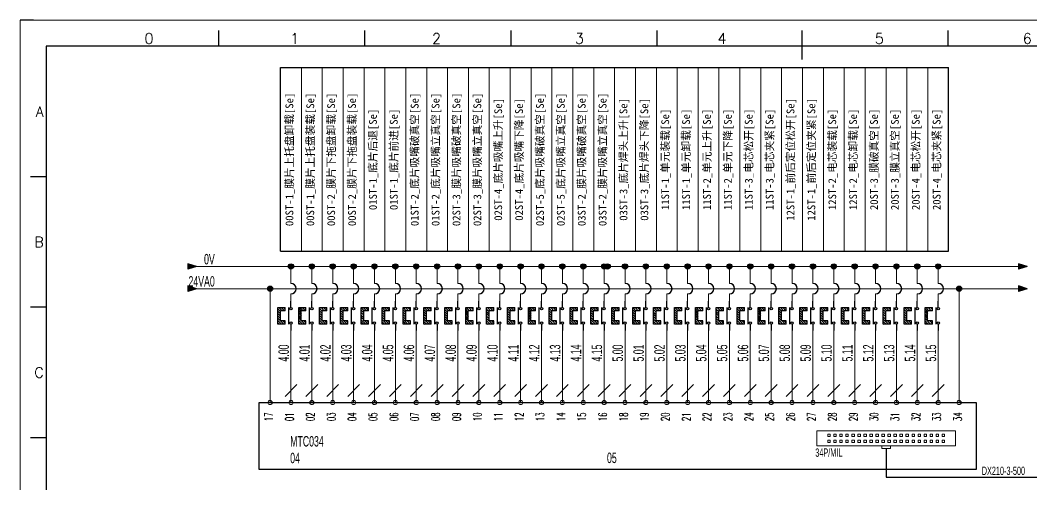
# Model space of a CAD drawing. Extents: x 49673 to 52330, y -5620 to -4375.
# Drawn here: x 50347.4 to 50541.2, y -5245.4 to -5156.4 of the extents above; entities that cross this region are included whole.
import ezdxf
from ezdxf.enums import TextEntityAlignment as Align

# ---------------------------------------------------------------- set-up
doc = ezdxf.new("R2010")
doc.units = 0
doc.header["$MEASUREMENT"] = 0
doc.layers.add('AE_BOR', color=1, linetype='Continuous')
doc.layers.add('细实线层', color=7, linetype='Continuous')
doc.layers.add('Dimension', color=3, linetype='Continuous', lineweight=13)
doc.styles.get("Standard").update_dxf_attribs({"font": 'txt.shx'})
doc.styles.add('WD', font='simplex.shx', dxfattribs={"bigfont": 'gbcbig.shx'})
doc.styles.add('样式 8', font='arial.ttf')

# ---------------------------------------------------------------- blocks, each defined once
blk = doc.blocks.new('电控横A4')
for p, q in [((292, -5), (5, -5)), ((5, -5), (5, -205))]:
    blk.add_line(p, q)
at = {"layer": 'AE_BOR', "lineweight": 30}
blk.add_line((2.53, 0), (0, 0), dxfattribs=at)
at = {"layer": 'AE_BOR', "color": 1, "lineweight": 15}
for p, q in [((0, 0), (297, 0)), ((0, -210), (0, 0))]:
    blk.add_line(p, q, dxfattribs=at)
at = {"layer": 'AE_BOR'}
for p, q in [((38.03, -5), (38.03, -2)), ((66.03, -5), (66.03, -2)), ((94.03, -5), (94.03, -2)), ((122.03, -5), (122.03, -2)), ((149.78, -5), (149.78, -2)), ((177.78, -5), (177.78, -2)), ((5, -30), (2, -30)), ((5, -55), (2, -55)), ((5, -80), (2, -80))]:
    blk.add_line(p, q, dxfattribs=at)
at = {"layer": 'AE_BOR', "color": 2, "lineweight": 30}
blk.add_line((149.78, -7.5), (149.78, -2.5), dxfattribs=at)
at = {"layer": 'AE_BOR', "style": 'WD'}
for s, p in [('0', (24.67, -4.5)), ('1', (52.6, -4.5)), ('2', (79.75, -4.5)), ('3', (107.15, -4.5)), ('4', (134.45, -4.5)), ('5', (164.59, -4.5)), ('6', (192.94, -4.5))]:
    blk.add_text(s, height=2, dxfattribs=at).set_placement(p, align=Align.CENTER)
for s, p in [('A', (4.5, -17.5)), ('B', (4.5, -42.5)), ('C', (4.5, -67.5))]:
    blk.add_text(s, height=2, dxfattribs=at).set_placement(p, align=Align.MIDDLE_RIGHT)
blk = doc.blocks.new('磁性开关')
at = {"linetype": 'ByBlock'}
h = blk.add_hatch(dxfattribs=at)
h.set_pattern_fill('ANSI31', color=256, scale=0.1, style=0)
h.set_pattern_definition([(45, (0, 0), (-0.224506403, 0.224506403), [])])
h.paths.add_polyline_path([(-1910.88, -776.69), (-1910.88, -775.29), (-1907.69, -775.29), (-1907.69, -776.69), (-1908.31, -776.69), (-1908.31, -775.79), (-1910.25, -775.79), (-1910.25, -776.69)])
for p, q in [((-1910.88, -776.69), (-1910.88, -775.29)), ((-1910.88, -775.29), (-1907.69, -775.29)), ((-1910.88, -776.69), (-1910.25, -776.69)), ((-1910.25, -776.69), (-1910.25, -775.79)), ((-1910.25, -775.79), (-1908.31, -775.79)), ((-1908.31, -776.69), (-1908.31, -775.79)), ((-1908.31, -776.69), (-1907.69, -776.69)), ((-1907.69, -775.29), (-1907.69, -776.69)), ((-1910.91, -777.81), (-1912.09, -777.81)), ((-1910.88, -777.39), (-1907.69, -777.39)), ((-1907.66, -777.81), (-1906.48, -777.81))]:
    blk.add_line(p, q, dxfattribs=at)
for centre in [(-1910.68, -777.81), (-1907.88, -777.81)]:
    blk.add_circle(centre, 0.225, dxfattribs=at)

msp = doc.modelspace()

# ---------------------------------------------------------------- hatches: boundary and pattern name
for points in [[(50381.24, -5203.62), (50379.58, -5203.09), (50379.58, -5204.15)], [(50540.37, -5203.62), (50538.71, -5204.15), (50538.71, -5203.09)], [(50381.24, -5207.87), (50379.58, -5207.34), (50379.58, -5208.4)], [(50540.37, -5207.87), (50538.71, -5208.4), (50538.71, -5207.34)]]:
    msp.add_hatch(color=256).paths.add_polyline_path(points)
at = {"lineweight": -2}
h = msp.add_hatch(color=0, dxfattribs=at)
edge = h.paths.add_edge_path()
edge.add_arc((50399.31, -5203.62), 0.5, 0, 360)
h = msp.add_hatch(color=0, dxfattribs=at)
edge = h.paths.add_edge_path()
edge.add_arc((50403.31, -5203.62), 0.5, 0, 360)
h = msp.add_hatch(color=0, dxfattribs=at)
edge = h.paths.add_edge_path()
edge.add_arc((50407.31, -5203.62), 0.5, 0, 360)
h = msp.add_hatch(color=0, dxfattribs=at)
edge = h.paths.add_edge_path()
edge.add_arc((50411.31, -5203.62), 0.5, 0, 360)
h = msp.add_hatch(color=0, dxfattribs=at)
edge = h.paths.add_edge_path()
edge.add_arc((50415.31, -5203.62), 0.5, 0, 360)
h = msp.add_hatch(color=0, dxfattribs=at)
edge = h.paths.add_edge_path()
edge.add_arc((50419.31, -5203.62), 0.5, 0, 360)
h = msp.add_hatch(color=0, dxfattribs=at)
edge = h.paths.add_edge_path()
edge.add_arc((50423.31, -5203.62), 0.5, 0, 360)
h = msp.add_hatch(color=0, dxfattribs=at)
edge = h.paths.add_edge_path()
edge.add_arc((50427.31, -5203.62), 0.5, 0, 360)
h = msp.add_hatch(color=0, dxfattribs=at)
edge = h.paths.add_edge_path()
edge.add_arc((50431.31, -5203.62), 0.5, 0, 360)
h = msp.add_hatch(color=0, dxfattribs=at)
edge = h.paths.add_edge_path()
edge.add_arc((50435.31, -5203.62), 0.5, 0, 360)
h = msp.add_hatch(color=0, dxfattribs=at)
edge = h.paths.add_edge_path()
edge.add_arc((50439.31, -5203.62), 0.5, 0, 360)
h = msp.add_hatch(color=0, dxfattribs=at)
edge = h.paths.add_edge_path()
edge.add_arc((50443.31, -5203.62), 0.5, 0, 360)
h = msp.add_hatch(color=0, dxfattribs=at)
edge = h.paths.add_edge_path()
edge.add_arc((50447.31, -5203.62), 0.5, 0, 360)
h = msp.add_hatch(color=0, dxfattribs=at)
edge = h.paths.add_edge_path()
edge.add_arc((50451.31, -5203.62), 0.5, 0, 360)
h = msp.add_hatch(color=0, dxfattribs=at)
edge = h.paths.add_edge_path()
edge.add_arc((50455.31, -5203.62), 0.5, 0, 360)
h = msp.add_hatch(color=0, dxfattribs=at)
edge = h.paths.add_edge_path()
edge.add_arc((50459.31, -5203.62), 0.5, 0, 360)
h = msp.add_hatch(color=0, dxfattribs=at)
edge = h.paths.add_edge_path()
edge.add_arc((50459.98, -5203.62), 0.5, 0, 360)
h = msp.add_hatch(color=0, dxfattribs=at)
edge = h.paths.add_edge_path()
edge.add_arc((50463.31, -5203.62), 0.5, 0, 360)
h = msp.add_hatch(color=0, dxfattribs=at)
edge = h.paths.add_edge_path()
edge.add_arc((50467.31, -5203.62), 0.5, 0, 360)
h = msp.add_hatch(color=0, dxfattribs=at)
edge = h.paths.add_edge_path()
edge.add_arc((50471.31, -5203.62), 0.5, 0, 360)
h = msp.add_hatch(color=0, dxfattribs=at)
edge = h.paths.add_edge_path()
edge.add_arc((50475.31, -5203.62), 0.5, 0, 360)
h = msp.add_hatch(color=0, dxfattribs=at)
edge = h.paths.add_edge_path()
edge.add_arc((50479.31, -5203.62), 0.5, 0, 360)
h = msp.add_hatch(color=0, dxfattribs=at)
edge = h.paths.add_edge_path()
edge.add_arc((50483.31, -5203.62), 0.5, 0, 360)
h = msp.add_hatch(color=0, dxfattribs=at)
edge = h.paths.add_edge_path()
edge.add_arc((50487.31, -5203.62), 0.5, 0, 360)
h = msp.add_hatch(color=0, dxfattribs=at)
edge = h.paths.add_edge_path()
edge.add_arc((50491.31, -5203.62), 0.5, 0, 360)
h = msp.add_hatch(color=0, dxfattribs=at)
edge = h.paths.add_edge_path()
edge.add_arc((50495.31, -5203.62), 0.5, 0, 360)
h = msp.add_hatch(color=0, dxfattribs=at)
edge = h.paths.add_edge_path()
edge.add_arc((50499.31, -5203.62), 0.5, 0, 360)
h = msp.add_hatch(color=0, dxfattribs=at)
edge = h.paths.add_edge_path()
edge.add_arc((50503.31, -5203.62), 0.5, 0, 360)
h = msp.add_hatch(color=0, dxfattribs=at)
edge = h.paths.add_edge_path()
edge.add_arc((50507.31, -5203.62), 0.5, 0, 360)
h = msp.add_hatch(color=0, dxfattribs=at)
edge = h.paths.add_edge_path()
edge.add_arc((50511.31, -5203.62), 0.5, 0, 360)
h = msp.add_hatch(color=0, dxfattribs=at)
edge = h.paths.add_edge_path()
edge.add_arc((50515.31, -5203.62), 0.5, 0, 360)
h = msp.add_hatch(color=0, dxfattribs=at)
edge = h.paths.add_edge_path()
edge.add_arc((50519.31, -5203.62), 0.5, 0, 360)
h = msp.add_hatch(color=0, dxfattribs=at)
edge = h.paths.add_edge_path()
edge.add_arc((50523.31, -5203.62), 0.5, 0, 360)
h = msp.add_hatch(color=0, dxfattribs=at)
edge = h.paths.add_edge_path()
edge.add_arc((50395.31, -5207.87), 0.5, 0, 360)
h = msp.add_hatch(color=0, dxfattribs=at)
edge = h.paths.add_edge_path()
edge.add_arc((50527.31, -5207.87), 0.5, 0, 360)

# ---------------------------------------------------------------- linework, layer by layer
at = {"lineweight": 0}
for p, q in [((50379.58, -5203.09), (50379.58, -5204.15)), ((50538.71, -5203.09), (50538.71, -5204.15)), ((50379.58, -5207.34), (50379.58, -5208.4)), ((50381.24, -5207.87), (50395.31, -5207.87)), ((50395.31, -5207.87), (50395.31, -5229.69)), ((50538.71, -5207.34), (50538.71, -5208.4)), ((50399.31, -5215.88), (50399.31, -5229.69)), ((50403.31, -5215.88), (50403.31, -5229.69)), ((50407.31, -5215.88), (50407.31, -5229.69)), ((50411.31, -5215.88), (50411.31, -5229.69)), ((50415.31, -5215.88), (50415.31, -5229.69)), ((50419.31, -5215.88), (50419.31, -5229.69)), ((50423.31, -5215.88), (50423.31, -5229.69)), ((50427.31, -5215.88), (50427.31, -5229.69)), ((50431.31, -5215.88), (50431.31, -5229.69)), ((50435.31, -5215.88), (50435.31, -5229.69)), ((50439.31, -5215.88), (50439.31, -5229.69)), ((50443.31, -5215.88), (50443.31, -5229.69)), ((50447.31, -5215.88), (50447.31, -5229.69)), ((50451.31, -5215.88), (50451.31, -5229.69)), ((50455.31, -5215.88), (50455.31, -5229.69)), ((50459.31, -5215.88), (50459.31, -5229.69)), ((50463.31, -5215.88), (50463.31, -5229.69)), ((50467.31, -5215.88), (50467.31, -5229.69)), ((50471.31, -5215.88), (50471.31, -5229.69)), ((50475.31, -5215.88), (50475.31, -5229.69)), ((50479.31, -5215.88), (50479.31, -5229.69)), ((50483.31, -5215.88), (50483.31, -5229.69)), ((50487.31, -5215.88), (50487.31, -5229.69)), ((50491.31, -5215.88), (50491.31, -5229.69)), ((50495.31, -5215.88), (50495.31, -5229.69)), ((50499.31, -5215.88), (50499.31, -5229.69)), ((50503.31, -5215.88), (50503.31, -5229.69)), ((50507.31, -5215.88), (50507.31, -5229.69)), ((50511.31, -5215.88), (50511.31, -5229.69)), ((50515.31, -5215.88), (50515.31, -5229.69)), ((50519.31, -5215.88), (50519.31, -5229.69)), ((50523.31, -5215.88), (50523.31, -5229.69)), ((50527.31, -5215.88), (50527.31, -5229.69))]:
    msp.add_line(p, q, dxfattribs=at)
for p, q in [((50381.24, -5203.62), (50379.58, -5203.09)), ((50540.37, -5203.62), (50538.71, -5203.09)), ((50381.24, -5203.62), (50379.58, -5204.15)), ((50540.37, -5203.62), (50538.71, -5204.15)), ((50381.24, -5207.87), (50379.58, -5207.34)), ((50381.24, -5207.87), (50379.58, -5208.4)), ((50540.37, -5207.87), (50538.71, -5207.34)), ((50540.37, -5207.87), (50538.71, -5208.4)), ((50513.34, -5238.46), (50513.34, -5243.96)), ((50513.34, -5243.96), (50543.43, -5243.96))]:
    msp.add_line(p, q)
msp.add_lwpolyline([(50393.22, -5229.69), (50530.61, -5229.69), (50530.61, -5242.49), (50393.22, -5242.49)], close=True)
for points in [[(50500.07, -5235.1), (50526.61, -5235.1), (50526.61, -5237.98), (50500.07, -5237.98)], [(50502.16, -5236.2), (50502.16, -5235.72), (50502.64, -5235.72), (50502.64, -5236.2)], [(50503.31, -5236.2), (50503.31, -5235.72), (50503.79, -5235.72), (50503.79, -5236.2)], [(50504.46, -5236.2), (50504.46, -5235.72), (50504.94, -5235.72), (50504.94, -5236.2)], [(50505.61, -5236.2), (50505.61, -5235.72), (50506.09, -5235.72), (50506.09, -5236.2)], [(50506.77, -5236.2), (50506.77, -5235.72), (50507.25, -5235.72), (50507.25, -5236.2)], [(50507.92, -5236.2), (50507.92, -5235.72), (50508.4, -5235.72), (50508.4, -5236.2)], [(50509.07, -5236.2), (50509.07, -5235.72), (50509.55, -5235.72), (50509.55, -5236.2)], [(50510.22, -5236.2), (50510.22, -5235.72), (50510.7, -5235.72), (50510.7, -5236.2)], [(50511.37, -5236.2), (50511.37, -5235.72), (50511.85, -5235.72), (50511.85, -5236.2)], [(50512.53, -5236.2), (50512.53, -5235.72), (50513.01, -5235.72), (50513.01, -5236.2)], [(50513.68, -5236.2), (50513.68, -5235.72), (50514.16, -5235.72), (50514.16, -5236.2)], [(50514.83, -5236.2), (50514.83, -5235.72), (50515.31, -5235.72), (50515.31, -5236.2)], [(50515.98, -5236.2), (50515.98, -5235.72), (50516.46, -5235.72), (50516.46, -5236.2)], [(50517.13, -5236.2), (50517.13, -5235.72), (50517.61, -5235.72), (50517.61, -5236.2)], [(50518.29, -5236.2), (50518.29, -5235.72), (50518.77, -5235.72), (50518.77, -5236.2)], [(50519.44, -5236.2), (50519.44, -5235.72), (50519.92, -5235.72), (50519.92, -5236.2)], [(50520.59, -5236.2), (50520.59, -5235.72), (50521.07, -5235.72), (50521.07, -5236.2)], [(50521.74, -5236.2), (50521.74, -5235.72), (50522.22, -5235.72), (50522.22, -5236.2)], [(50522.89, -5236.2), (50522.89, -5235.72), (50523.37, -5235.72), (50523.37, -5236.2)], [(50524.05, -5236.2), (50524.05, -5235.72), (50524.53, -5235.72), (50524.53, -5236.2)], [(50502.16, -5237.35), (50502.16, -5236.87), (50502.64, -5236.87), (50502.64, -5237.35)], [(50503.31, -5237.35), (50503.31, -5236.87), (50503.79, -5236.87), (50503.79, -5237.35)], [(50504.46, -5237.35), (50504.46, -5236.87), (50504.94, -5236.87), (50504.94, -5237.35)], [(50505.61, -5237.35), (50505.61, -5236.87), (50506.09, -5236.87), (50506.09, -5237.35)], [(50506.77, -5237.35), (50506.77, -5236.87), (50507.25, -5236.87), (50507.25, -5237.35)], [(50507.92, -5237.35), (50507.92, -5236.87), (50508.4, -5236.87), (50508.4, -5237.35)], [(50509.07, -5237.35), (50509.07, -5236.87), (50509.55, -5236.87), (50509.55, -5237.35)], [(50510.22, -5237.35), (50510.22, -5236.87), (50510.7, -5236.87), (50510.7, -5237.35)], [(50511.37, -5237.35), (50511.37, -5236.87), (50511.85, -5236.87), (50511.85, -5237.35)], [(50512.5, -5238.46), (50512.5, -5237.98), (50514.18, -5237.98), (50514.18, -5238.46)], [(50512.53, -5237.35), (50512.53, -5236.87), (50513.01, -5236.87), (50513.01, -5237.35)], [(50513.68, -5237.35), (50513.68, -5236.87), (50514.16, -5236.87), (50514.16, -5237.35)], [(50514.83, -5237.35), (50514.83, -5236.87), (50515.31, -5236.87), (50515.31, -5237.35)], [(50515.98, -5237.35), (50515.98, -5236.87), (50516.46, -5236.87), (50516.46, -5237.35)], [(50517.13, -5237.35), (50517.13, -5236.87), (50517.61, -5236.87), (50517.61, -5237.35)], [(50518.29, -5237.35), (50518.29, -5236.87), (50518.77, -5236.87), (50518.77, -5237.35)], [(50519.44, -5237.35), (50519.44, -5236.87), (50519.92, -5236.87), (50519.92, -5237.35)], [(50520.59, -5237.35), (50520.59, -5236.87), (50521.07, -5236.87), (50521.07, -5237.35)], [(50521.74, -5237.35), (50521.74, -5236.87), (50522.22, -5236.87), (50522.22, -5237.35)], [(50522.89, -5237.35), (50522.89, -5236.87), (50523.37, -5236.87), (50523.37, -5237.35)], [(50524.05, -5237.35), (50524.05, -5236.87), (50524.53, -5236.87), (50524.53, -5237.35)]]:
    msp.add_lwpolyline(points, close=True, dxfattribs=at)
at = {"color": 0, "lineweight": -2}
for centre in [(50399.31, -5203.62), (50403.31, -5203.62), (50407.31, -5203.62), (50411.31, -5203.62), (50415.31, -5203.62), (50419.31, -5203.62), (50423.31, -5203.62), (50427.31, -5203.62), (50431.31, -5203.62), (50435.31, -5203.62), (50439.31, -5203.62), (50443.31, -5203.62), (50447.31, -5203.62), (50451.31, -5203.62), (50455.31, -5203.62), (50459.31, -5203.62), (50459.98, -5203.62), (50463.31, -5203.62), (50467.31, -5203.62), (50471.31, -5203.62), (50475.31, -5203.62), (50479.31, -5203.62), (50483.31, -5203.62), (50487.31, -5203.62), (50491.31, -5203.62), (50495.31, -5203.62), (50499.31, -5203.62), (50503.31, -5203.62), (50507.31, -5203.62), (50511.31, -5203.62), (50515.31, -5203.62), (50519.31, -5203.62), (50523.31, -5203.62), (50395.31, -5207.87), (50527.31, -5207.87)]:
    msp.add_circle(centre, 0.5, dxfattribs=at)
at = {"lineweight": 0}
for centre in [(50395.31, -5229.69), (50399.31, -5229.69), (50403.31, -5229.69), (50407.31, -5229.69), (50411.31, -5229.69), (50415.31, -5229.69), (50419.31, -5229.69), (50423.31, -5229.69), (50427.31, -5229.69), (50431.31, -5229.69), (50435.31, -5229.69), (50439.31, -5229.69), (50443.31, -5229.69), (50447.31, -5229.69), (50451.31, -5229.69), (50455.31, -5229.69), (50459.31, -5229.69), (50463.31, -5229.69), (50467.31, -5229.69), (50471.31, -5229.69), (50475.31, -5229.69), (50479.31, -5229.69), (50483.31, -5229.69), (50487.31, -5229.69), (50491.31, -5229.69), (50495.31, -5229.69), (50499.31, -5229.69), (50503.31, -5229.69), (50507.31, -5229.69), (50511.31, -5229.69), (50515.31, -5229.69), (50519.31, -5229.69), (50523.31, -5229.69), (50527.31, -5229.69)]:
    msp.add_circle(centre, 0.4, dxfattribs=at)
at = {"color": 0, "lineweight": -2}
for centre in [(50399.31, -5207.87), (50403.31, -5207.87), (50407.31, -5207.87), (50411.31, -5207.87), (50415.31, -5207.87), (50419.31, -5207.87), (50423.31, -5207.87), (50427.31, -5207.87), (50431.31, -5207.87), (50435.31, -5207.87), (50439.31, -5207.87), (50443.31, -5207.87), (50447.31, -5207.87), (50451.31, -5207.87), (50455.31, -5207.87), (50459.31, -5207.87), (50463.31, -5207.87), (50467.31, -5207.87), (50471.31, -5207.87), (50475.31, -5207.87), (50479.31, -5207.87), (50483.31, -5207.87), (50487.31, -5207.87), (50491.31, -5207.87), (50495.31, -5207.87), (50499.31, -5207.87), (50503.31, -5207.87), (50507.31, -5207.87), (50511.31, -5207.87), (50515.31, -5207.87), (50519.31, -5207.87), (50523.31, -5207.87)]:
    msp.add_arc(centre, 1, 270, 90, dxfattribs=at)
at = {"layer": 'Defpoints', "color": 8, "lineweight": 0}
for p, q in [((50401.31, -5200.71), (50401.31, -5165.51)), ((50405.31, -5200.71), (50405.31, -5165.51)), ((50409.31, -5200.71), (50409.31, -5165.51)), ((50413.31, -5200.71), (50413.31, -5165.51)), ((50417.31, -5200.71), (50417.31, -5165.51)), ((50421.31, -5200.71), (50421.31, -5165.51)), ((50425.31, -5200.71), (50425.31, -5165.51)), ((50429.31, -5200.71), (50429.31, -5165.51)), ((50433.31, -5200.71), (50433.31, -5165.51)), ((50437.31, -5200.71), (50437.31, -5165.51)), ((50441.31, -5200.71), (50441.31, -5165.51)), ((50445.31, -5200.71), (50445.31, -5165.51)), ((50449.31, -5200.71), (50449.31, -5165.51)), ((50453.31, -5200.71), (50453.31, -5165.51)), ((50457.31, -5200.71), (50457.31, -5165.51)), ((50461.31, -5200.71), (50461.31, -5165.51)), ((50465.31, -5200.71), (50465.31, -5165.51)), ((50469.31, -5200.71), (50469.31, -5165.51)), ((50473.31, -5200.71), (50473.31, -5165.51)), ((50477.31, -5200.71), (50477.31, -5165.51)), ((50481.31, -5200.71), (50481.31, -5165.51)), ((50485.31, -5200.71), (50485.31, -5165.51)), ((50489.31, -5200.71), (50489.31, -5165.51)), ((50493.31, -5200.71), (50493.31, -5165.51)), ((50497.31, -5200.71), (50497.31, -5165.51)), ((50501.31, -5200.71), (50501.31, -5165.51)), ((50505.31, -5200.71), (50505.31, -5165.51)), ((50509.31, -5200.71), (50509.31, -5165.51)), ((50513.31, -5200.71), (50513.31, -5165.51)), ((50517.31, -5200.71), (50517.31, -5165.51)), ((50521.31, -5200.71), (50521.31, -5165.51))]:
    msp.add_line(p, q, dxfattribs=at)
at = {"layer": 'Dimension', "lineweight": -2}
for p, q in [((50397.31, -5200.71), (50397.31, -5165.51)), ((50397.31, -5165.51), (50401.31, -5165.51)), ((50401.31, -5165.51), (50405.31, -5165.51)), ((50405.31, -5165.51), (50409.31, -5165.51)), ((50409.31, -5165.51), (50413.31, -5165.51)), ((50413.31, -5165.51), (50417.31, -5165.51)), ((50417.31, -5165.51), (50421.31, -5165.51)), ((50421.31, -5165.51), (50425.31, -5165.51)), ((50425.31, -5165.51), (50429.31, -5165.51)), ((50429.31, -5165.51), (50433.31, -5165.51)), ((50433.31, -5165.51), (50437.31, -5165.51)), ((50437.31, -5165.51), (50441.31, -5165.51)), ((50441.31, -5165.51), (50445.31, -5165.51)), ((50445.31, -5165.51), (50449.31, -5165.51)), ((50449.31, -5165.51), (50453.31, -5165.51)), ((50453.31, -5165.51), (50457.31, -5165.51)), ((50457.31, -5165.51), (50461.31, -5165.51)), ((50461.31, -5165.51), (50465.31, -5165.51)), ((50465.31, -5165.51), (50469.31, -5165.51)), ((50469.31, -5165.51), (50473.31, -5165.51)), ((50473.31, -5165.51), (50477.31, -5165.51)), ((50477.31, -5165.51), (50481.31, -5165.51)), ((50481.31, -5165.51), (50485.31, -5165.51)), ((50485.31, -5165.51), (50489.31, -5165.51)), ((50489.31, -5165.51), (50493.31, -5165.51)), ((50493.31, -5165.51), (50497.31, -5165.51)), ((50497.31, -5165.51), (50501.31, -5165.51)), ((50501.31, -5165.51), (50505.31, -5165.51)), ((50505.31, -5165.51), (50509.31, -5165.51)), ((50509.31, -5165.51), (50513.31, -5165.51)), ((50513.31, -5165.51), (50517.31, -5165.51)), ((50517.31, -5165.51), (50521.31, -5165.51)), ((50521.31, -5165.51), (50525.31, -5165.51)), ((50525.31, -5200.71), (50525.31, -5165.51)), ((50397.31, -5200.71), (50401.31, -5200.71)), ((50401.31, -5200.71), (50405.31, -5200.71)), ((50405.31, -5200.71), (50409.31, -5200.71)), ((50409.31, -5200.71), (50413.31, -5200.71)), ((50413.31, -5200.71), (50417.31, -5200.71)), ((50417.31, -5200.71), (50421.31, -5200.71)), ((50421.31, -5200.71), (50425.31, -5200.71)), ((50425.31, -5200.71), (50429.31, -5200.71)), ((50429.31, -5200.71), (50433.31, -5200.71)), ((50433.31, -5200.71), (50437.31, -5200.71)), ((50437.31, -5200.71), (50441.31, -5200.71)), ((50441.31, -5200.71), (50445.31, -5200.71)), ((50445.31, -5200.71), (50449.31, -5200.71)), ((50449.31, -5200.71), (50453.31, -5200.71)), ((50453.31, -5200.71), (50457.31, -5200.71)), ((50457.31, -5200.71), (50461.31, -5200.71)), ((50461.31, -5200.71), (50465.31, -5200.71)), ((50465.31, -5200.71), (50469.31, -5200.71)), ((50469.31, -5200.71), (50473.31, -5200.71)), ((50473.31, -5200.71), (50477.31, -5200.71)), ((50477.31, -5200.71), (50481.31, -5200.71)), ((50481.31, -5200.71), (50485.31, -5200.71)), ((50485.31, -5200.71), (50489.31, -5200.71)), ((50489.31, -5200.71), (50493.31, -5200.71)), ((50493.31, -5200.71), (50497.31, -5200.71)), ((50497.31, -5200.71), (50501.31, -5200.71)), ((50501.31, -5200.71), (50505.31, -5200.71)), ((50505.31, -5200.71), (50509.31, -5200.71)), ((50509.31, -5200.71), (50513.31, -5200.71)), ((50513.31, -5200.71), (50517.31, -5200.71)), ((50517.31, -5200.71), (50521.31, -5200.71)), ((50521.31, -5200.71), (50525.31, -5200.71))]:
    msp.add_line(p, q, dxfattribs=at)
at = {"layer": 'Dimension', "color": 0, "lineweight": 0}
for p, q in [((50399.31, -5206.87), (50399.31, -5203.62)), ((50403.31, -5206.87), (50403.31, -5203.62)), ((50407.31, -5206.87), (50407.31, -5203.62)), ((50411.31, -5206.87), (50411.31, -5203.62)), ((50415.31, -5206.87), (50415.31, -5203.62)), ((50419.31, -5206.87), (50419.31, -5203.62)), ((50423.31, -5206.87), (50423.31, -5203.62)), ((50427.31, -5206.87), (50427.31, -5203.62)), ((50431.31, -5206.87), (50431.31, -5203.62)), ((50435.31, -5206.87), (50435.31, -5203.62)), ((50439.31, -5206.87), (50439.31, -5203.62)), ((50443.31, -5206.87), (50443.31, -5203.62)), ((50447.31, -5206.87), (50447.31, -5203.62)), ((50451.31, -5206.87), (50451.31, -5203.62)), ((50455.31, -5206.87), (50455.31, -5203.62)), ((50459.31, -5206.87), (50459.31, -5203.62)), ((50463.31, -5206.87), (50463.31, -5203.62)), ((50467.31, -5206.87), (50467.31, -5203.62)), ((50471.31, -5206.87), (50471.31, -5203.62)), ((50475.31, -5206.87), (50475.31, -5203.62)), ((50479.31, -5206.87), (50479.31, -5203.62)), ((50483.31, -5206.87), (50483.31, -5203.62)), ((50487.31, -5206.87), (50487.31, -5203.62)), ((50491.31, -5206.87), (50491.31, -5203.62)), ((50495.31, -5206.87), (50495.31, -5203.62)), ((50499.31, -5206.87), (50499.31, -5203.62)), ((50503.31, -5206.87), (50503.31, -5203.62)), ((50507.31, -5206.87), (50507.31, -5203.62)), ((50511.31, -5206.87), (50511.31, -5203.62)), ((50515.31, -5206.87), (50515.31, -5203.62)), ((50519.31, -5206.87), (50519.31, -5203.62)), ((50523.31, -5206.87), (50523.31, -5203.62)), ((50399.31, -5208.87), (50399.31, -5210.27)), ((50403.31, -5210.27), (50403.31, -5208.87)), ((50407.31, -5210.27), (50407.31, -5208.87)), ((50411.31, -5210.27), (50411.31, -5208.87)), ((50415.31, -5210.27), (50415.31, -5208.87)), ((50419.31, -5210.27), (50419.31, -5208.87)), ((50423.31, -5210.27), (50423.31, -5208.87)), ((50427.31, -5210.27), (50427.31, -5208.87)), ((50431.31, -5210.27), (50431.31, -5208.87)), ((50435.31, -5210.27), (50435.31, -5208.87)), ((50439.31, -5210.27), (50439.31, -5208.87)), ((50443.31, -5210.27), (50443.31, -5208.87)), ((50447.31, -5210.27), (50447.31, -5208.87)), ((50451.31, -5210.27), (50451.31, -5208.87)), ((50455.31, -5210.27), (50455.31, -5208.87)), ((50459.31, -5210.27), (50459.31, -5208.87)), ((50463.31, -5210.27), (50463.31, -5208.87)), ((50467.31, -5208.87), (50467.31, -5210.27)), ((50471.31, -5210.27), (50471.31, -5208.87)), ((50475.31, -5210.27), (50475.31, -5208.87)), ((50479.31, -5210.27), (50479.31, -5208.87)), ((50483.31, -5208.87), (50483.31, -5210.27)), ((50487.31, -5210.27), (50487.31, -5208.87)), ((50491.31, -5210.27), (50491.31, -5208.87)), ((50495.31, -5210.27), (50495.31, -5208.87)), ((50499.31, -5210.27), (50499.31, -5208.87)), ((50503.31, -5210.27), (50503.31, -5208.87)), ((50507.31, -5210.27), (50507.31, -5208.87)), ((50511.31, -5210.27), (50511.31, -5208.87)), ((50515.31, -5210.27), (50515.31, -5208.87)), ((50519.31, -5210.27), (50519.31, -5208.87)), ((50523.31, -5210.27), (50523.31, -5208.87))]:
    msp.add_line(p, q, dxfattribs=at)
at = {"layer": 'Dimension', "lineweight": 0}
for p, q in [((50400.44, -5226.24), (50398.18, -5228.5)), ((50404.44, -5226.24), (50402.18, -5228.5)), ((50408.44, -5226.24), (50406.18, -5228.5)), ((50412.44, -5226.24), (50410.18, -5228.5)), ((50416.44, -5226.24), (50414.18, -5228.5)), ((50420.44, -5226.24), (50418.18, -5228.5)), ((50424.44, -5226.24), (50422.18, -5228.5)), ((50428.44, -5226.24), (50426.18, -5228.5)), ((50432.44, -5226.24), (50430.18, -5228.5)), ((50436.44, -5226.24), (50434.18, -5228.5)), ((50440.44, -5226.24), (50438.18, -5228.5)), ((50444.44, -5226.24), (50442.18, -5228.5)), ((50448.44, -5226.24), (50446.18, -5228.5)), ((50452.44, -5226.24), (50450.18, -5228.5)), ((50456.44, -5226.24), (50454.18, -5228.5)), ((50460.44, -5226.24), (50458.18, -5228.5)), ((50464.44, -5226.24), (50462.18, -5228.5)), ((50468.44, -5226.24), (50466.18, -5228.5)), ((50472.44, -5226.24), (50470.18, -5228.5)), ((50476.44, -5226.24), (50474.18, -5228.5)), ((50480.44, -5226.24), (50478.18, -5228.5)), ((50484.44, -5226.24), (50482.18, -5228.5)), ((50488.44, -5226.24), (50486.18, -5228.5)), ((50492.44, -5226.24), (50490.18, -5228.5)), ((50496.44, -5226.24), (50494.18, -5228.5)), ((50500.44, -5226.24), (50498.18, -5228.5)), ((50504.44, -5226.24), (50502.18, -5228.5)), ((50508.44, -5226.24), (50506.18, -5228.5)), ((50512.44, -5226.24), (50510.18, -5228.5)), ((50516.44, -5226.24), (50514.18, -5228.5)), ((50520.44, -5226.24), (50518.18, -5228.5)), ((50524.44, -5226.24), (50522.18, -5228.5))]:
    msp.add_line(p, q, dxfattribs=at)
at = {"layer": '细实线层', "lineweight": 0}
for p, q in [((50538.71, -5203.62), (50381.24, -5203.62)), ((50538.71, -5207.87), (50391.31, -5207.87)), ((50527.31, -5207.87), (50527.31, -5215.88))]:
    msp.add_line(p, q, dxfattribs=at)

# ---------------------------------------------------------------- block references
msp.add_blockref('电控横A4', (50347.44, -5156.44))
at = {"linetype": 'ByBlock', "rotation": 90}
for p in [(49621.5, -3303.79), (49625.5, -3303.79), (49629.5, -3303.79), (49633.5, -3303.79), (49637.5, -3303.79), (49641.5, -3303.79), (49645.5, -3303.79), (49649.5, -3303.79), (49653.5, -3303.79), (49657.5, -3303.79), (49661.5, -3303.79), (49665.5, -3303.79), (49669.5, -3303.79), (49673.5, -3303.79), (49677.5, -3303.79), (49681.5, -3303.79), (49685.5, -3303.79), (49689.5, -3303.79), (49693.5, -3303.79), (49697.5, -3303.79), (49701.5, -3303.79), (49705.5, -3303.79), (49709.5, -3303.79), (49713.5, -3303.79), (49717.5, -3303.79), (49721.5, -3303.79), (49725.5, -3303.79), (49729.5, -3303.79), (49733.5, -3303.79), (49737.5, -3303.79), (49741.5, -3303.79), (49745.5, -3303.79)]:
    msp.add_blockref('磁性开关', p, dxfattribs=at)

# ---------------------------------------------------------------- texts
at = {"lineweight": 0, "style": 'WD', "width": 0.6}
for s, p in [('17', (50395.83, -5231.59)), ('01', (50399.83, -5231.59)), ('02', (50403.83, -5231.59)), ('03', (50407.83, -5231.59)), ('04', (50411.83, -5231.59)), ('05', (50415.83, -5231.59)), ('06', (50419.83, -5231.59)), ('07', (50423.83, -5231.59)), ('08', (50427.83, -5231.59)), ('09', (50431.83, -5231.59)), ('10', (50435.83, -5231.59)), ('11', (50439.83, -5231.59)), ('12', (50443.83, -5231.59)), ('13', (50447.83, -5231.59)), ('14', (50451.83, -5231.59)), ('15', (50455.83, -5231.59)), ('16', (50459.83, -5231.59)), ('18', (50463.83, -5231.59)), ('19', (50467.83, -5231.59)), ('20', (50471.83, -5231.59)), ('21', (50475.83, -5231.59)), ('22', (50479.83, -5231.59)), ('23', (50483.83, -5231.59)), ('24', (50487.83, -5231.59)), ('25', (50491.83, -5231.59)), ('26', (50495.83, -5231.59)), ('27', (50499.83, -5231.59)), ('28', (50503.83, -5231.59)), ('29', (50507.83, -5231.59)), ('30', (50511.83, -5231.59)), ('31', (50515.83, -5231.59)), ('32', (50519.83, -5231.59)), ('33', (50523.83, -5231.59)), ('34', (50527.83, -5231.59))]:
    msp.add_text(s, height=1.6, rotation=90, dxfattribs=at).set_placement(p, align=Align.RIGHT)
at = {"layer": 'Dimension', "lineweight": 0, "style": '样式 8', "width": 0.6}
for s, p in [('0V', (50384.71, -5203.22)), ('24VA0', (50384.71, -5207.47))]:
    msp.add_text(s, height=2, dxfattribs=at).set_placement(p, align=Align.RIGHT)
at = {"layer": 'Dimension', "color": 3, "lineweight": 0, "style": '样式 8', "width": 0.6}
for s, p in [('4.00', (50398.91, -5218.57)), ('4.01', (50402.91, -5218.57)), ('4.02', (50406.91, -5218.57)), ('4.03', (50410.91, -5218.57)), ('4.04', (50414.91, -5218.57)), ('4.05', (50418.91, -5218.57)), ('4.06', (50422.91, -5218.57)), ('4.07', (50426.91, -5218.57)), ('4.08', (50430.91, -5218.57)), ('4.09', (50434.91, -5218.57)), ('4.10', (50438.91, -5218.57)), ('4.11', (50442.91, -5218.57)), ('4.12', (50446.91, -5218.57)), ('4.13', (50450.91, -5218.57)), ('4.14', (50454.91, -5218.57)), ('4.15', (50458.91, -5218.57)), ('5.00', (50462.91, -5218.57)), ('5.01', (50466.91, -5218.57)), ('5.02', (50470.91, -5218.57)), ('5.03', (50474.91, -5218.57)), ('5.04', (50478.91, -5218.57)), ('5.05', (50482.91, -5218.57)), ('5.06', (50486.91, -5218.57)), ('5.07', (50490.91, -5218.57)), ('5.08', (50494.91, -5218.57)), ('5.09', (50498.91, -5218.57)), ('5.10', (50502.91, -5218.57)), ('5.11', (50506.91, -5218.57)), ('5.12', (50510.91, -5218.57)), ('5.13', (50514.91, -5218.57)), ('5.14', (50518.91, -5218.57)), ('5.15', (50522.91, -5218.57))]:
    msp.add_text(s, height=2, rotation=90, dxfattribs=at).set_placement(p, align=Align.RIGHT)
for s, height, p in [('MTC034', 2, (50399.16, -5238.11)), ('04', 2, (50399.16, -5241.31)), ('34P/MIL', 1.6, (50499.76, -5240.07)), ('DX210-3-500', 1.6, (50531.65, -5243.56))]:
    msp.add_text(s, height=height, dxfattribs=at).set_placement(p)
msp.add_text('05', height=2, dxfattribs=at).set_placement((50461.72, -5241.28), align=Align.RIGHT)
at = {"layer": 'Dimension', "color": 0, "lineweight": 0, "char_height": 1.5, "width": 33.299, "attachment_point": 2, "rotation": 90}
for s, insert in [('{\\f宋体|b0|i0|c134|p0;00ST-1_膜片上托盘卸载[Se]}', (50398.26, -5183.11)), ('{\\f宋体|b0|i0|c134|p0;00ST-1_膜片上托盘装载[Se]}', (50402.26, -5183.11)), ('{\\f宋体|b0|i0|c134|p0;00ST-2_膜片下拖盘卸载[Se]}', (50406.26, -5183.11)), ('{\\f宋体|b0|i0|c134|p0;00ST-2_膜片下拖盘装载[Se]}', (50410.26, -5183.11)), ('{\\f宋体|b0|i0|c134|p0;01ST-2_底片吸嘴破真空[Se]}', (50422.26, -5183.11)), ('{\\f宋体|b0|i0|c134|p0;01ST-2_底片吸嘴立真空[Se]}', (50426.26, -5183.11)), ('{\\f宋体|b0|i0|c134|p0;02ST-3_膜片吸嘴破真空[Se]}', (50430.26, -5183.11)), ('{\\f宋体|b0|i0|c134|p0;02ST-3_膜片吸嘴立真空[Se]}', (50434.26, -5183.11)), ('{\\f宋体|b0|i0|c134|p0;02ST-4_底片吸嘴上升[Se]}', (50438.26, -5183.11)), ('{\\f宋体|b0|i0|c134|p0;02ST-4_底片吸嘴下降[Se]}', (50442.26, -5183.11)), ('{\\f宋体|b0|i0|c134|p0;02ST-5_底片吸嘴破真空[Se]}', (50446.26, -5183.11)), ('{\\f宋体|b0|i0|c134|p0;02ST-5_底片吸嘴立真空[Se]}', (50450.26, -5183.11)), ('{\\f宋体|b0|i0|c134|p0;03ST-2_膜片吸嘴破真空[Se]}', (50454.26, -5183.11)), ('{\\f宋体|b0|i0|c134|p0;03ST-2_膜片吸嘴立真空[Se]}', (50458.26, -5183.11)), ('{\\f宋体|b0|i0|c134|p0;03ST-3_底片焊头上升[Se]}', (50462.26, -5183.11)), ('{\\f宋体|b0|i0|c134|p0;03ST-3_底片焊头下降[Se]}', (50466.26, -5183.11)), ('{\\f宋体|b0|i0|c134|p0;12ST-1_前后定位松开[Se]}', (50494.26, -5183.11)), ('{\\f宋体|b0|i0|c134|p0;12ST-1_前后定位夹紧[Se]}', (50498.26, -5183.11)), ('{\\f宋体|b0|i0|c134|p0;01ST-1_底片后退[Se]}', (50414.26, -5183.11)), ('{\\f宋体|b0|i0|c134|p0;01ST-1_底片前进[Se]}', (50418.26, -5183.11)), ('{\\f宋体|b0|i0|c134|p0;11ST-1_单元装载[Se]}', (50470.26, -5183.11)), ('{\\f宋体|b0|i0|c134|p0;11ST-1_单元卸载[Se]}', (50474.26, -5183.11)), ('{\\f宋体|b0|i0|c134|p0;11ST-2_单元上升[Se]}', (50478.26, -5183.11)), ('{\\f宋体|b0|i0|c134|p0;11ST-2_单元下降[Se]}', (50482.26, -5183.11)), ('{\\f宋体|b0|i0|c134|p0;11ST-3_电芯松开[Se]}', (50486.26, -5183.11)), ('{\\f宋体|b0|i0|c134|p0;11ST-3_电芯夹紧[Se]}', (50490.26, -5183.11)), ('{\\f宋体|b0|i0|c134|p0;12ST-2_电芯装载[Se]}', (50502.26, -5183.11)), ('{\\f宋体|b0|i0|c134|p0;12ST-2_电芯卸载[Se]}', (50506.26, -5183.11)), ('{\\f宋体|b0|i0|c134|p0;20ST-3_膜破真空[Se]}', (50510.26, -5183.11)), ('{\\f宋体|b0|i0|c134|p0;20ST-3_膜立真空[Se]}', (50514.26, -5183.11)), ('{\\f宋体|b0|i0|c134|p0;20ST-4_电芯松开[Se]}', (50518.26, -5183.11)), ('{\\f宋体|b0|i0|c134|p0;20ST-4_电芯夹紧[Se]}', (50522.26, -5183.11))]:
    msp.add_mtext(s, dxfattribs=dict(at, insert=insert))

doc.saveas('drawing.dxf')
